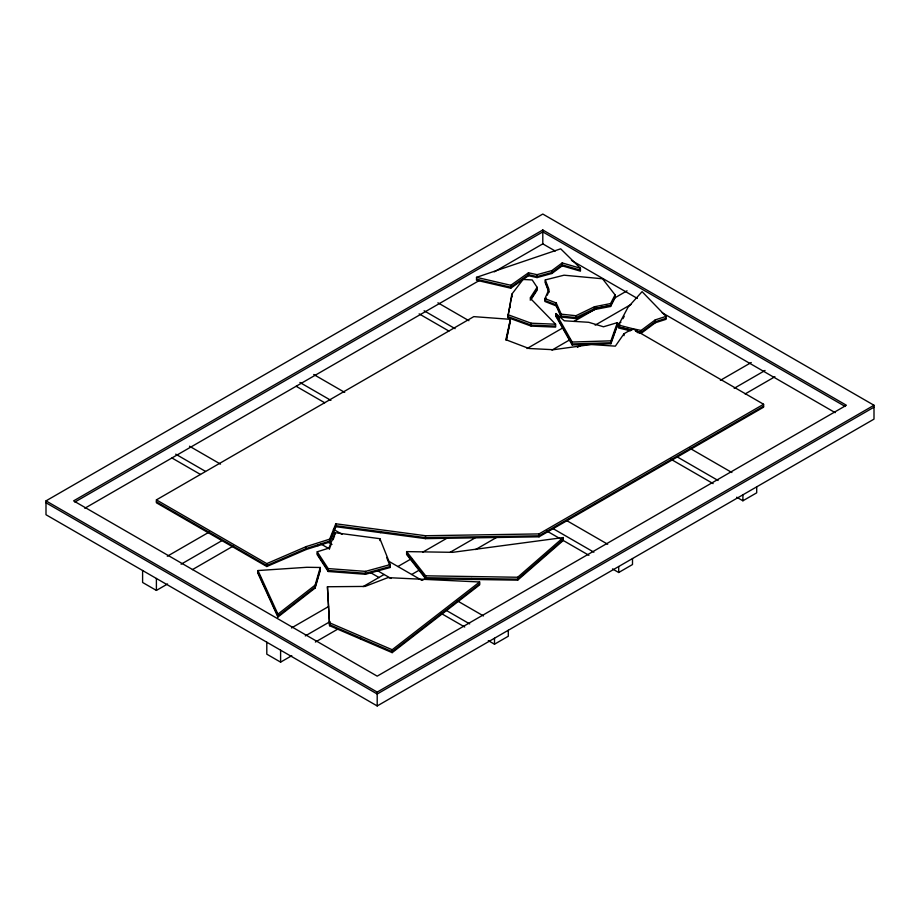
<?xml version="1.0" encoding="UTF-8"?>
<svg xmlns="http://www.w3.org/2000/svg" width="920" height="920" viewBox="0 0 920 920"><rect width="100%" height="100%" fill="white"/><g stroke="black" fill="none" stroke-linecap="round" stroke-linejoin="round"><path stroke-width="1.38" d="M537.107 287.293L530.115 298.091L555.588 324.208L555.588 327.117L531.197 326.117L507.828 317.549L511.796 294.216L523.089 279.45L532.22 279.945L537.107 287.293L537.107 290.202L530.886 299.805M511.796 296.136L507.828 316.549L531.197 325.116L555.588 326.117M507.828 317.549L508.357 314.824M509.68 308.016L510.209 305.291M335.8 526.688L425.5 538.637L539.051 536.82L763.6 407.18L763.6 404.271L539.051 533.91L425.5 535.727L335.8 523.779L335.8 526.688L329.647 542.087L306.279 549.481L266.8 566.524L156.4 502.78L156.4 499.882L473.8 316.629L510.404 319.332L505.873 339.71L529 348.496L553.368 349.715L591.1 344.517L615.353 346.15L624.001 333.741L632.73 328.704L641.113 330.452L655.281 319.872L666.057 316.399L666.057 319.309L655.281 322.782L641.113 333.362L637.134 332.407M506.172 340.273L510.404 321.252M506.483 339.905L510.404 319.332M315.123 588.053L315.123 585.143L320.263 567.479L306.947 567.284L257.979 570.549L257.979 573.459L277.92 617.032L315.123 588.053L320.263 570.389L320.263 567.479M320.263 569.399L315.123 587.052L277.92 616.043L257.979 572.47M610.914 343.747L610.914 340.837L617.412 322.621L603.485 326.784L588.719 322.299L564.305 320.781L556.014 313.559L556.014 316.468L572.171 344.954L610.914 343.747L617.412 325.53L617.412 322.621M617.412 324.53L610.914 342.746L572.171 343.953L556.014 315.479L559.13 318.182M329.647 542.087L329.647 539.178L335.8 523.779M335.064 532.714L328.911 548.113L317.228 551.804L317.228 554.714L328.164 571.481L365.493 574.287L390.264 567.49L390.264 564.581L379.914 538.694L335.064 532.714L335.064 534.623M329.429 548.745L330.97 544.893M333.017 539.764L334.558 535.911M544.939 298.586L548.952 289.363L545.295 279.921L564.029 275.195L602.565 278.783L615.054 294.86L615.054 297.769L610.615 306.464L594.78 309.499L575.977 318.619L561.223 317.078L556.255 305.911L556.255 303.002L544.939 298.586L544.939 301.495L556.255 305.911M546.089 297.861L544.939 300.506L556.255 304.911L561.223 316.077L575.977 317.618L594.78 308.51L610.615 305.463L615.054 296.78M547.239 295.228L548.952 291.283L545.295 281.83M610.615 306.464L610.615 303.554L615.054 294.86M630.499 330.82L618.55 327.968L618.55 325.059L628.015 307.28L642.091 291.651L666.057 316.399M631.442 330.291L618.55 326.979L619.804 324.599M622.966 318.676L624.231 316.308M530.115 300.012L537.107 289.214M406.617 551.609L425.649 575.805L517.672 577.254L563.293 537.556L563.293 540.466L517.672 580.163L425.649 578.714L406.617 554.518L406.617 551.609L452.628 552.333L563.293 537.556M563.293 539.465L517.672 579.163L425.649 577.726L406.617 553.529M277.92 617.032L277.92 614.123L315.123 585.143M392.173 652.648L392.173 649.738L479.642 581.98L479.642 584.89L392.173 652.648L329.59 625.715L327.44 586.753L365.079 586.419L387.895 577.634L479.642 581.98M479.642 583.889L392.173 651.647L329.59 624.714L327.44 586.753M635.524 331.2L641.113 332.361L655.281 321.781L666.057 318.308M476.525 277.334L510.772 285.28L528.482 272.791L537.05 274.666L551.919 270.572L562.189 262.924L580.439 268.249L580.439 271.158L562.189 265.834L551.919 273.481L537.05 277.575L528.482 275.701L510.772 288.19L476.525 280.243L476.525 277.334L560.671 248.814L580.439 268.249M46 500.871L542.8 214.049L874 405.26L874 419.129L377.2 705.95L46 514.74L46 500.871L377.2 692.093L874 405.26M542.8 229.977L73.6 500.871L377.2 676.154L846.4 405.26L542.8 229.977L542.8 243.846L494.258 271.871M74.842 502.067L542.8 231.897L845.158 406.456M84.801 508.265L479.331 280.496M167.29 556.255L209.277 532.013M527.034 348.553L562.844 327.876M573.953 321.459L596.183 308.637M614.709 297.942L627.049 290.812M181.09 564.213L221.846 540.695M551.954 350.106L570.469 339.411M595.171 325.151L630.97 304.485M142.6 570.503L142.6 582.463L156.4 590.421L167.578 583.97M192.418 569.629L233.404 545.962M577.438 347.346L582.406 344.471M617.182 324.392L620.908 322.241M291.49 627.957L328.532 606.567M363.112 586.615L384.1 574.494M397.9 566.524L411.55 558.647M422.705 552.195L447.522 537.878M720.383 380.339L751.249 362.514M305.291 635.927L329.992 621.667M411.7 574.494L419.14 570.193M450.156 552.287L474.961 537.97M734.183 388.309L765.049 370.484M266.8 642.217L266.8 654.166L280.6 662.135L291.778 655.684M315.376 642.056L337.732 629.142M422.188 580.382L425.914 578.231M475.594 549.55L497.95 536.647M745.108 393.955L774.916 376.74M763.6 406.18L539.051 535.819L425.5 537.636L335.8 525.688L329.647 541.087L306.279 548.481L266.8 565.524L156.4 501.791M874 407.18L377.2 694.002L46 502.78M488.301 640.619L494.5 644.207L508.3 636.237L508.3 630.257M612.501 568.916L618.7 572.504L632.5 564.535L632.5 558.555M736.702 497.214L742.9 500.791L756.7 492.821L756.7 486.852M556.255 303.002L561.223 314.168L575.977 315.709L594.446 306.762L610.615 303.554M156.4 499.882L266.8 563.615L306.279 546.572L329.647 539.178M317.228 551.804L328.164 568.572L365.493 571.377L390.264 564.581M610.615 305.463L594.446 308.671L594.446 306.762M556.014 313.559L572.171 342.044L610.914 340.837M507.828 314.64L531.197 323.207L555.588 324.208M476.525 279.255L510.772 287.189L528.482 274.7L537.05 276.575L551.919 272.481L562.189 264.833L580.439 270.158M618.55 326.979L631.821 330.142M635.812 331.096L641.113 332.361M618.55 325.059L632.73 328.704L763.6 404.271M392.173 649.738L329.59 622.806L329.59 625.715M542.8 243.846L555.243 251.033M571.423 260.371L637.365 298.436M662.25 312.811L835.199 412.666M437.909 302.795L468.912 320.7M689.712 448.178L731.894 472.523M424.108 310.764L455.112 328.67M677.154 456.86L718.094 480.493M419.14 313.869L448.914 331.062M670.956 459.252L713.126 483.609M313.709 374.497L344.712 392.403M566.754 520.605L607.694 544.237M299.909 382.467L330.912 400.372M552.954 528.563L593.894 552.195M296.183 386.296L324.714 402.764M546.756 530.966L560.395 538.844M562.879 540.27L588.926 555.312M189.508 446.211L220.512 464.117M333.397 529.287L342.079 534.301M389.217 561.51L421.463 580.129M457.447 600.898L483.494 615.94M175.708 454.169L205.47 471.362M328.279 542.259L332.005 544.41M377.901 570.906L391 578.473M446.119 610.305L469.694 623.909M171.982 457.999L200.514 474.478M320.839 543.938L329.521 548.952M370.449 572.585L379.143 577.599M441.163 613.41L464.726 627.014M556.014 316.468L559.13 319.183M317.228 553.725L328.164 570.48L365.493 573.298L390.264 566.501L386.641 557.439M257.979 570.549L277.92 614.123M548.952 292.272L545.295 282.831L545.295 279.921M742.9 494.822L742.9 500.791M655.281 319.872L655.281 322.782M641.113 330.452L641.113 333.362M624.001 333.741L624.001 335.662M618.7 566.524L618.7 572.504M594.78 308.51L594.78 309.499M575.977 315.709L575.977 318.619M572.171 342.044L572.171 344.954M562.189 262.924L562.189 265.834M561.223 314.168L561.223 317.078M551.919 270.572L551.919 273.481M539.051 533.91L539.051 536.82M537.05 274.666L537.05 277.575M531.197 323.207L531.197 326.117M528.482 272.791L528.482 275.701M517.672 577.254L517.672 580.163M511.796 294.216L511.796 297.125M510.772 285.28L510.772 288.19M494.5 638.227L494.5 644.207M471.661 578.438L471.661 579.439M425.649 575.805L425.649 578.714M425.5 535.727L425.5 538.637M380.65 531.668L380.65 532.657M379.914 538.694L379.914 540.603M377.2 692.093L377.2 705.95M365.493 571.377L365.493 574.287M360.881 638.181L360.881 639.181M328.164 568.572L328.164 571.481M317.964 544.789L317.964 545.778M306.279 546.572L306.279 549.481M280.6 650.175L280.6 662.135M266.8 563.615L266.8 566.524M156.4 578.473L156.4 590.421"/></g></svg>
